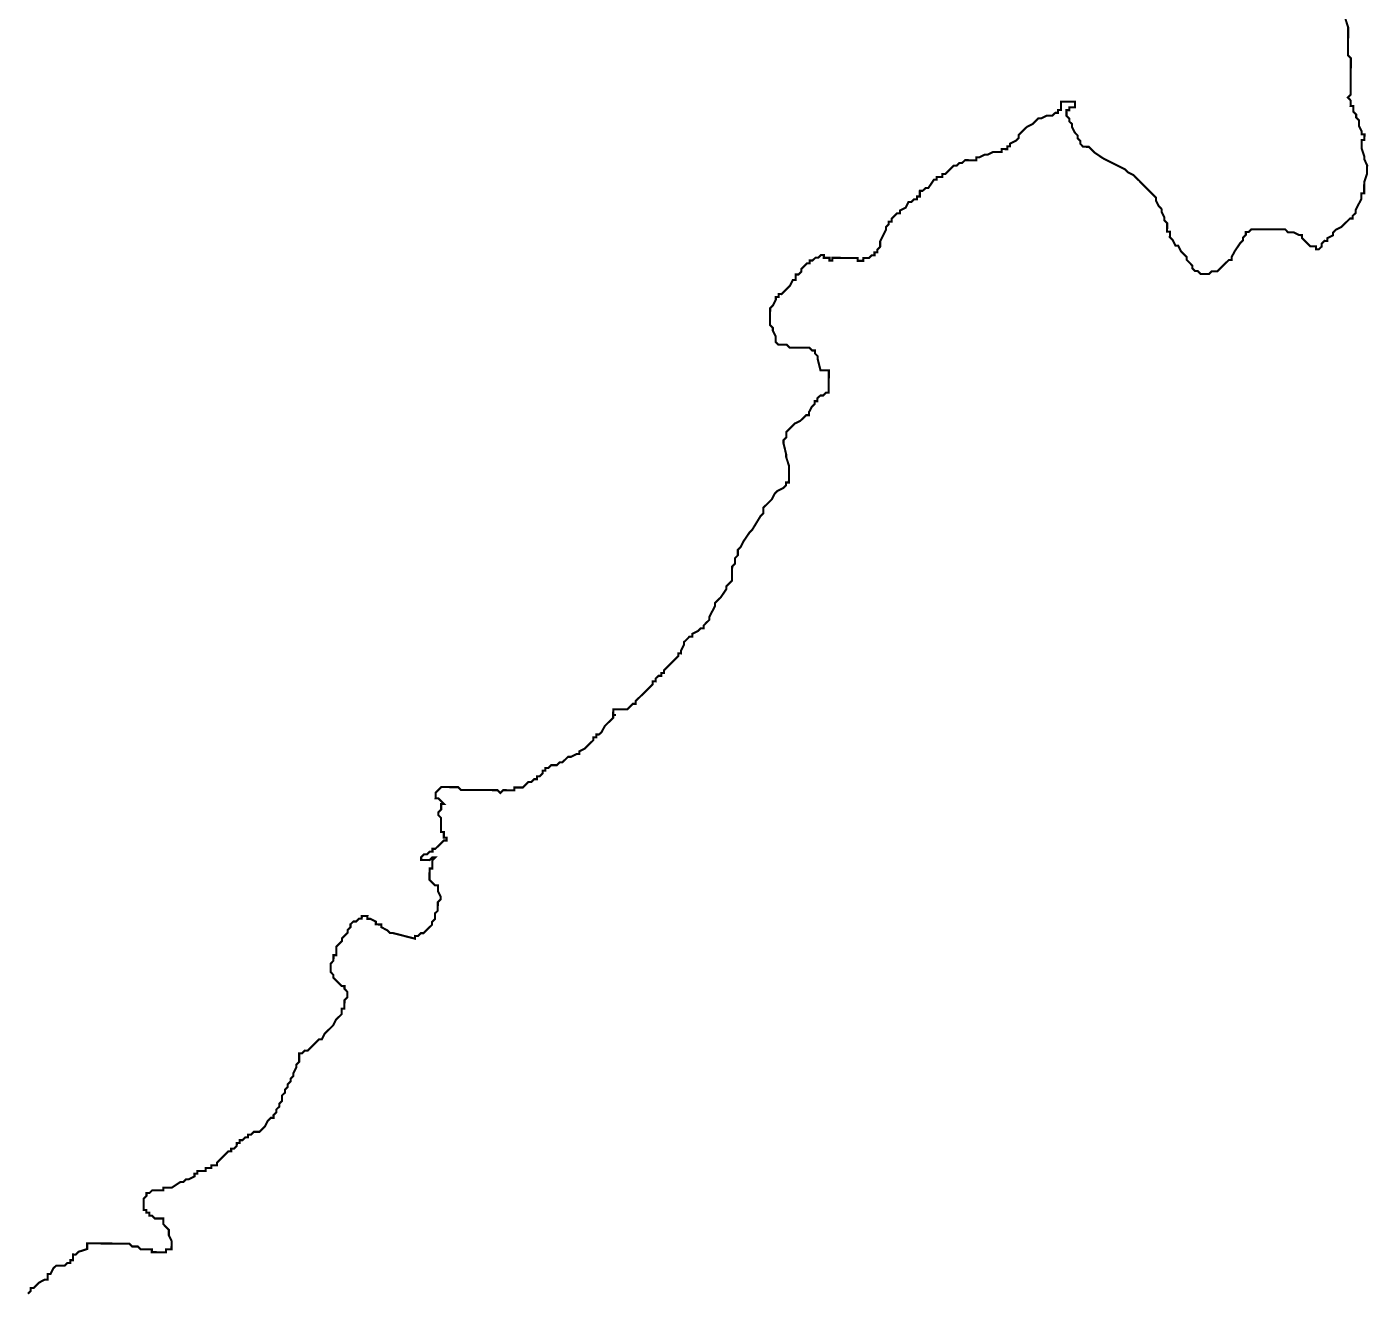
# Model space of a CAD drawing. Header units: metres. Extents: x 319816 to 366074, y 1739234 to 1838803.
# Drawn here: x 333822 to 335753, y 1791608 to 1793427 of the extents above; entities that cross this region are included whole.
import ezdxf

# ---------------------------------------------------------------- set-up
doc = ezdxf.new("R2010")
doc.units = ezdxf.units.M
doc.header["$MEASUREMENT"] = 0
doc.layers.add('HAZARDS LINE', color=1, linetype='Continuous')

msp = doc.modelspace()

# ---------------------------------------------------------------- linework, layer by layer
at = {"layer": 'HAZARDS LINE', "lineweight": 18, "const_width": 3}
msp.add_lwpolyline([(335720.2, 1793438.3), (335724.2, 1793426.2), (335724.2, 1793422.1), (335724.2, 1793418.1), (335724.2, 1793414), (335724.1, 1793410), (335724.1, 1793405.9), (335724.1, 1793401.9), (335724.1, 1793397.8), (335724, 1793393.8), (335724, 1793385.7), (335728, 1793381.6), (335728, 1793377.6), (335728, 1793373.5), (335728, 1793369.5), (335727.9, 1793365.4), (335727.9, 1793361.4), (335727.9, 1793357.3), (335727.9, 1793353.3), (335727.8, 1793349.2), (335727.9, 1793353.3), (335727.8, 1793349.2), (335727.8, 1793345.2), (335727.8, 1793341.1), (335727.8, 1793337.1), (335727.8, 1793333), (335727.7, 1793329), (335723.7, 1793325), (335727.7, 1793320.9), (335727.7, 1793316.8), (335727.6, 1793312.8), (335731.7, 1793312.8), (335731.7, 1793308.7), (335731.6, 1793304.7), (335735.7, 1793300.6), (335735.7, 1793296.5), (335739.7, 1793292.5), (335739.6, 1793284.4), (335743.6, 1793276.3), (335743.6, 1793272.2), (335747.7, 1793272.2), (335747.6, 1793268.1), (335747.6, 1793264.1), (335743.6, 1793264.1), (335743.5, 1793260.1), (335743.5, 1793256), (335743.5, 1793252), (335747.5, 1793239.8), (335747.5, 1793235.8), (335751.5, 1793227.6), (335751.4, 1793223.6), (335751.4, 1793219.5), (335751.4, 1793215.5), (335747.3, 1793203.4), (335747.2, 1793195.3), (335747.2, 1793187.2), (335743.1, 1793187.2), (335743.1, 1793183.2), (335743.1, 1793179.1), (335739, 1793171), (335734.9, 1793163), (335734.9, 1793158.9), (335730.8, 1793154.9), (335730.8, 1793150.8), (335726.8, 1793150.9), (335722.7, 1793146.8), (335718.6, 1793142.8), (335714.5, 1793138.8), (335706.4, 1793134.8), (335702.4, 1793130.7), (335702.3, 1793126.7), (335694.2, 1793122.7), (335694.2, 1793118.6), (335690.1, 1793118.7), (335686.1, 1793114.6), (335686.1, 1793110.6), (335682, 1793106.6), (335677.9, 1793106.6), (335678, 1793110.6), (335673.9, 1793110.7), (335669.9, 1793110.7), (335661.8, 1793118.8), (335657.8, 1793122.9), (335657.8, 1793126.9), (335653.8, 1793127), (335645.7, 1793131.1), (335637.6, 1793131.1), (335633.6, 1793135.2), (335629.5, 1793135.2), (335625.5, 1793135.2), (335617.4, 1793135.3), (335609.3, 1793135.3), (335601.2, 1793135.4), (335597.1, 1793135.4), (335589, 1793135.4), (335585, 1793135.4), (335580.9, 1793131.4), (335576.9, 1793131.4), (335576.9, 1793127.4), (335572.8, 1793123.4), (335572.8, 1793119.3), (335568.7, 1793115.3), (335560.5, 1793103.2), (335556.4, 1793095.1), (335556.4, 1793091.1), (335552.4, 1793091.1), (335548.3, 1793087.1), (335544.2, 1793083), (335540.2, 1793079), (335536.1, 1793075), (335532, 1793075), (335528, 1793075), (335523.9, 1793071), (335519.9, 1793071), (335515.8, 1793071.1), (335511.8, 1793071.1), (335507.8, 1793075.1), (335503.7, 1793075.2), (335499.7, 1793079.2), (335499.7, 1793083.3), (335495.7, 1793087.4), (335491.7, 1793091.4), (335491.7, 1793095.5), (335483.6, 1793103.6), (335479.6, 1793111.7), (335475.6, 1793111.8), (335471.6, 1793119.9), (335467.5, 1793124), (335467.6, 1793128), (335467.6, 1793132), (335463.5, 1793132.1), (335463.6, 1793136.1), (335463.6, 1793140.2), (335463.6, 1793144.2), (335459.6, 1793148.3), (335459.6, 1793152.3), (335455.6, 1793160.5), (335455.6, 1793164.5), (335451.6, 1793168.6), (335447.6, 1793176.7), (335447.6, 1793180.7), (335443.6, 1793184.8), (335435.5, 1793193), (335427.5, 1793201.1), (335423.5, 1793205.2), (335419.4, 1793209.2), (335415.4, 1793213.3), (335407.3, 1793217.4), (335403.3, 1793221.5), (335395.2, 1793225.6), (335371, 1793237.8), (335358.9, 1793246), (335354.9, 1793250.1), (335350.9, 1793254.1), (335342.8, 1793254.2), (335338.8, 1793258.3), (335338.8, 1793262.3), (335334.8, 1793266.4), (335334.8, 1793270.4), (335330.8, 1793274.5), (335326.7, 1793282.6), (335326.8, 1793286.7), (335322.7, 1793290.7), (335322.8, 1793294.8), (335318.7, 1793298.9), (335318.8, 1793302.9), (335318.8, 1793307), (335322.8, 1793306.9), (335322.9, 1793311), (335326.9, 1793311), (335331, 1793310.9), (335331, 1793315), (335331, 1793319), (335327, 1793319.1), (335322.9, 1793319.1), (335318.9, 1793319.1), (335314.8, 1793319.1), (335310.8, 1793319.1), (335310.7, 1793315.1), (335310.7, 1793311), (335310.7, 1793307), (335306.6, 1793307), (335306.6, 1793303), (335302.6, 1793303), (335298.5, 1793299), (335294.5, 1793299), (335290.4, 1793299), (335282.3, 1793295), (335278.2, 1793295), (335274.2, 1793291), (335270.1, 1793287), (335262, 1793283), (335257.9, 1793279), (335253.8, 1793274.9), (335249.8, 1793270.9), (335249.8, 1793266.9), (335245.7, 1793262.8), (335237.6, 1793258.8), (335237.5, 1793254.8), (335233.5, 1793254.8), (335233.5, 1793250.7), (335229.4, 1793250.8), (335225.4, 1793250.8), (335225.4, 1793246.7), (335221.3, 1793246.8), (335217.3, 1793246.8), (335213.2, 1793246.8), (335205.1, 1793242.8), (335201, 1793242.8), (335192.9, 1793238.8), (335188.9, 1793238.8), (335188.9, 1793234.8), (335180.8, 1793234.8), (335172.7, 1793234.9), (335168.6, 1793230.9), (335164.6, 1793230.9), (335160.5, 1793226.9), (335156.4, 1793226.9), (335152.4, 1793222.9), (335144.2, 1793214.8), (335140.2, 1793214.8), (335140.2, 1793210.8), (335136.1, 1793210.8), (335132.1, 1793210.8), (335132, 1793206.8), (335128, 1793206.8), (335119.8, 1793194.7), (335115.8, 1793194.7), (335111.7, 1793190.7), (335107.7, 1793190.7), (335107.6, 1793186.7), (335107.6, 1793182.6), (335103.6, 1793182.6), (335103.5, 1793178.6), (335099.5, 1793178.6), (335095.4, 1793174.6), (335091.4, 1793174.6), (335087.3, 1793166.5), (335079.2, 1793162.5), (335079.1, 1793158.5), (335075.1, 1793158.5), (335071, 1793154.5), (335067, 1793150.5), (335066.9, 1793146.4), (335062.9, 1793146.4), (335062.9, 1793142.4), (335058.8, 1793138.4), (335058.8, 1793134.3), (335054.7, 1793126.2), (335050.6, 1793118.2), (335050.6, 1793114.1), (335050.5, 1793110.1), (335046.5, 1793106), (335046.5, 1793102), (335042.4, 1793102), (335042.4, 1793098), (335038.3, 1793098), (335034.3, 1793094), (335030.2, 1793094), (335026.2, 1793094), (335026.1, 1793090), (335022.1, 1793090), (335018.1, 1793090), (335018.1, 1793094.1), (335014, 1793094.1), (335010, 1793094.1), (335005.9, 1793094.1), (335001.9, 1793094.1), (334993.8, 1793094.2), (334985.7, 1793094.2), (334981.6, 1793094.3), (334981.6, 1793090.2), (334977.6, 1793090.2), (334977.6, 1793094.3), (334973.5, 1793094.3), (334969.5, 1793094.3), (334969.5, 1793098.4), (334965.5, 1793098.4), (334961.4, 1793094.4), (334957.4, 1793094.4), (334953.3, 1793090.4), (334949.2, 1793090.4), (334949.2, 1793086.3), (334945.2, 1793086.4), (334941.1, 1793082.3), (334937, 1793078.3), (334937, 1793074.3), (334932.9, 1793070.2), (334928.9, 1793070.3), (334928.9, 1793066.2), (334928.8, 1793062.2), (334924.8, 1793062.2), (334920.7, 1793054.1), (334916.6, 1793050.1), (334912.6, 1793046.1), (334908.5, 1793042), (334904.4, 1793042.1), (334904.4, 1793038), (334900.4, 1793038), (334900.4, 1793034), (334896.3, 1793025.9), (334892.2, 1793021.9), (334892.2, 1793017.8), (334892.1, 1793013.8), (334892.1, 1793009.7), (334892.1, 1793005.7), (334892.1, 1793001.6), (334892.1, 1792997.6), (334896.1, 1792993.5), (334896.1, 1792989.5), (334900.1, 1792981.3), (334900, 1792973.3), (334904, 1792969.2), (334908.1, 1792969.2), (334912.1, 1792969.1), (334916.2, 1792969.1), (334920.2, 1792965), (334924.3, 1792965), (334928.3, 1792965), (334932.4, 1792965), (334936.4, 1792965), (334940.5, 1792964.9), (334944.5, 1792964.9), (334948.5, 1792964.9), (334952.6, 1792960.8), (334956.6, 1792960.8), (334956.6, 1792956.7), (334960.6, 1792952.7), (334960.6, 1792948.6), (334964.6, 1792932.4), (334968.6, 1792932.4), (334972.7, 1792932.4), (334976.7, 1792932.3), (334976.7, 1792928.3), (334976.7, 1792924.2), (334976.6, 1792920.2), (334976.6, 1792912.1), (334976.6, 1792908.1), (334976.5, 1792904), (334976.5, 1792900), (334972.5, 1792900), (334968.4, 1792896), (334964.4, 1792896), (334960.3, 1792892), (334960.3, 1792887.9), (334956.2, 1792887.9), (334956.2, 1792883.9), (334952.1, 1792879.8), (334948, 1792871.8), (334948, 1792867.7), (334944, 1792867.7), (334939.9, 1792863.7), (334935.8, 1792859.7), (334927.7, 1792855.7), (334923.6, 1792851.7), (334919.6, 1792847.6), (334915.5, 1792843.6), (334915.5, 1792839.6), (334915.4, 1792835.5), (334911.4, 1792831.5), (334911.4, 1792827.4), (334915.3, 1792811.2), (334915.3, 1792807.2), (334919.3, 1792795), (334919.2, 1792791), (334919.2, 1792782.9), (334919.2, 1792778.8), (334919.2, 1792774.8), (334919.1, 1792770.7), (334915.1, 1792770.7), (334915.1, 1792766.7), (334911, 1792762.7), (334902.9, 1792758.7), (334898.8, 1792754.6), (334894.7, 1792746.6), (334886.6, 1792738.5), (334882.5, 1792734.5), (334882.5, 1792726.4), (334878.4, 1792722.4), (334866.1, 1792702.2), (334862.1, 1792698.2), (334853.9, 1792686.1), (334849.8, 1792678), (334845.7, 1792674), (334845.7, 1792665.9), (334841.6, 1792661.8), (334841.6, 1792653.8), (334837.5, 1792649.7), (334837.4, 1792637.6), (334837.4, 1792633.5), (334837.4, 1792629.5), (334833.3, 1792625.5), (334829.3, 1792621.4), (334829.2, 1792617.4), (334821.1, 1792605.3), (334812.9, 1792597.2), (334812.9, 1792593.2), (334808.8, 1792585.1), (334804.7, 1792577), (334804.7, 1792573), (334800.6, 1792569), (334796.6, 1792564.9), (334796.5, 1792560.9), (334792.5, 1792560.9), (334788.4, 1792556.9), (334780.3, 1792552.9), (334780.3, 1792548.8), (334776.2, 1792548.9), (334772.2, 1792544.8), (334768.1, 1792540.8), (334768.1, 1792536.8), (334764, 1792528.7), (334764, 1792524.6), (334759.9, 1792524.7), (334759.9, 1792520.6), (334755.8, 1792516.6), (334747.7, 1792508.5), (334743.6, 1792504.5), (334739.5, 1792500.5), (334739.5, 1792496.4), (334735.5, 1792496.4), (334735.4, 1792492.4), (334731.4, 1792492.4), (334727.3, 1792488.4), (334727.3, 1792484.3), (334723.3, 1792484.4), (334723.2, 1792480.3), (334719.2, 1792476.3), (334715.1, 1792472.3), (334711, 1792468.2), (334707, 1792464.2), (334702.9, 1792460.2), (334698.8, 1792456.2), (334698.8, 1792452.1), (334694.7, 1792452.1), (334690.7, 1792448.1), (334686.6, 1792444.1), (334682.6, 1792444.1), (334678.5, 1792444.1), (334670.4, 1792444.2), (334666.4, 1792444.2), (334666.3, 1792440.2), (334666.3, 1792436.1), (334670.4, 1792436.1), (334666.3, 1792436.1), (334666.3, 1792432.1), (334662.2, 1792428), (334654.1, 1792420), (334650, 1792411.9), (334645.9, 1792407.9), (334641.9, 1792407.9), (334641.9, 1792403.9), (334637.8, 1792403.9), (334637.8, 1792399.8), (334633.7, 1792395.8), (334629.6, 1792391.8), (334625.6, 1792387.7), (334617.5, 1792383.7), (334617.4, 1792379.7), (334613.4, 1792379.7), (334605.3, 1792375.7), (334601.2, 1792375.7), (334597.2, 1792371.7), (334593.1, 1792367.7), (334589, 1792367.7), (334585, 1792363.7), (334580.9, 1792363.7), (334576.9, 1792363.7), (334572.8, 1792359.7), (334568.8, 1792359.7), (334568.7, 1792355.7), (334564.7, 1792355.7), (334564.7, 1792351.7), (334560.6, 1792347.6), (334556.5, 1792347.6), (334556.5, 1792343.6), (334552.5, 1792343.6), (334548.4, 1792339.6), (334544.4, 1792339.6), (334540.3, 1792335.6), (334536.2, 1792331.6), (334532.2, 1792331.6), (334528.1, 1792331.6), (334524.1, 1792331.6), (334524, 1792327.6), (334520, 1792327.6), (334516, 1792327.6), (334511.9, 1792327.7), (334507.9, 1792327.7), (334503.8, 1792323.6), (334499.8, 1792327.7), (334495.7, 1792327.7), (334491.7, 1792327.8), (334487.6, 1792327.8), (334483.6, 1792327.8), (334479.5, 1792327.8), (334475.5, 1792327.9), (334471.4, 1792327.9), (334467.4, 1792327.9), (334463.3, 1792327.9), (334459.3, 1792327.9), (334455.2, 1792328), (334451.2, 1792328), (334447.1, 1792328), (334443.1, 1792332.1), (334439.1, 1792332.1), (334435, 1792332.1), (334431, 1792332.1), (334426.9, 1792332.2), (334422.9, 1792332.2), (334418.8, 1792332.2), (334414.8, 1792328.2), (334410.7, 1792324.2), (334410.7, 1792320.1), (334410.6, 1792316.1), (334414.7, 1792316), (334418.7, 1792312), (334422.7, 1792307.9), (334418.7, 1792307.9), (334418.7, 1792303.9), (334418.7, 1792299.8), (334414.6, 1792295.8), (334414.6, 1792291.8), (334418.6, 1792287.7), (334418.5, 1792279.6), (334418.5, 1792275.5), (334418.5, 1792271.5), (334418.5, 1792267.4), (334422.5, 1792267.4), (334422.5, 1792263.4), (334422.5, 1792259.3), (334426.5, 1792259.3), (334426.5, 1792255.3), (334422.5, 1792255.3), (334418.4, 1792251.2), (334414.3, 1792247.2), (334410.2, 1792243.2), (334406.2, 1792243.2), (334406.2, 1792239.2), (334402.1, 1792239.2), (334398.1, 1792235.2), (334394, 1792235.2), (334389.9, 1792231.2), (334389.9, 1792227.1), (334394, 1792227.1), (334402.1, 1792227), (334406.1, 1792231.1), (334410.2, 1792231.1), (334406.1, 1792227), (334406.1, 1792223), (334406.1, 1792218.9), (334406, 1792214.9), (334402, 1792214.9), (334402, 1792210.9), (334401.9, 1792206.8), (334401.9, 1792202.8), (334401.9, 1792198.7), (334405.9, 1792194.6), (334410, 1792190.6), (334414, 1792190.5), (334414, 1792186.5), (334414, 1792182.5), (334418, 1792174.3), (334417.9, 1792170.3), (334413.9, 1792166.3), (334413.8, 1792158.2), (334413.8, 1792154.1), (334409.7, 1792150.1), (334409.7, 1792142), (334405.6, 1792138), (334405.6, 1792133.9), (334401.5, 1792129.9), (334397.5, 1792125.9), (334393.4, 1792121.8), (334389.3, 1792121.9), (334385.3, 1792117.8), (334381.2, 1792117.9), (334381.2, 1792113.8), (334348.9, 1792122.1), (334344.8, 1792122.1), (334340.8, 1792126.2), (334332.7, 1792130.3), (334332.7, 1792134.3), (334324.6, 1792134.4), (334324.7, 1792138.4), (334316.6, 1792142.5), (334312.5, 1792142.5), (334312.6, 1792146.6), (334308.5, 1792146.6), (334304.5, 1792146.6), (334304.4, 1792142.6), (334300.4, 1792142.6), (334296.3, 1792138.6), (334292.3, 1792138.6), (334288.2, 1792134.6), (334288.2, 1792130.5), (334284.1, 1792126.5), (334284.1, 1792122.4), (334280, 1792118.4), (334276, 1792114.4), (334275.9, 1792110.3), (334271.9, 1792106.3), (334267.8, 1792102.3), (334267.8, 1792098.2), (334267.7, 1792094.2), (334267.7, 1792090.1), (334263.7, 1792090.2), (334263.7, 1792086.1), (334263.6, 1792082.1), (334259.6, 1792078), (334259.5, 1792074), (334259.5, 1792069.9), (334259.5, 1792065.9), (334263.5, 1792061.8), (334263.5, 1792057.8), (334267.5, 1792053.7), (334271.5, 1792049.6), (334275.6, 1792045.6), (334279.6, 1792045.5), (334279.6, 1792041.5), (334283.6, 1792037.4), (334283.6, 1792033.4), (334283.6, 1792029.3), (334279.5, 1792025.3), (334279.5, 1792021.3), (334279.4, 1792013.2), (334275.4, 1792013.2), (334275.4, 1792009.1), (334275.4, 1792005.1), (334267.2, 1791997), (334263.1, 1791989), (334255, 1791980.9), (334250.9, 1791976.9), (334246.8, 1791968.8), (334242.8, 1791968.8), (334234.6, 1791960.8), (334230.6, 1791956.8), (334226.5, 1791952.7), (334222.4, 1791952.8), (334218.4, 1791948.7), (334214.3, 1791948.7), (334214.3, 1791944.7), (334214.3, 1791940.7), (334214.3, 1791936.6), (334210.2, 1791932.6), (334210.2, 1791928.5), (334206.1, 1791920.5), (334206, 1791916.4), (334202, 1791912.4), (334202, 1791908.3), (334197.9, 1791904.3), (334197.9, 1791900.3), (334193.8, 1791896.2), (334193.8, 1791892.2), (334189.7, 1791888.2), (334189.7, 1791884.1), (334189.7, 1791880.1), (334185.6, 1791876), (334185.6, 1791872), (334181.5, 1791868), (334181.5, 1791863.9), (334177.4, 1791859.9), (334177.4, 1791855.8), (334173.3, 1791855.9), (334169.3, 1791851.8), (334165.2, 1791843.8), (334161.1, 1791839.7), (334157, 1791835.7), (334153, 1791835.7), (334148.9, 1791835.8), (334144.9, 1791831.7), (334140.8, 1791831.7), (334140.8, 1791827.7), (334136.7, 1791827.7), (334132.7, 1791823.7), (334128.6, 1791823.7), (334128.6, 1791819.7), (334124.6, 1791819.7), (334124.5, 1791815.6), (334120.5, 1791811.6), (334116.4, 1791811.6), (334116.4, 1791807.6), (334112.3, 1791807.6), (334108.3, 1791803.6), (334104.2, 1791799.6), (334100.1, 1791795.5), (334096.1, 1791791.5), (334096, 1791787.5), (334092, 1791787.5), (334087.9, 1791787.5), (334087.9, 1791783.5), (334079.8, 1791783.5), (334079.8, 1791779.5), (334075.8, 1791779.5), (334071.7, 1791779.5), (334067.7, 1791779.5), (334067.6, 1791775.5), (334063.6, 1791775.5), (334063.6, 1791771.5), (334055.5, 1791767.4), (334051.4, 1791767.5), (334047.3, 1791763.4), (334043.3, 1791763.5), (334031.1, 1791755.4), (334027.1, 1791755.5), (334023, 1791755.5), (334019, 1791755.5), (334018.9, 1791751.5), (334014.9, 1791751.5), (334006.8, 1791751.5), (334002.7, 1791751.5), (333998.7, 1791747.5), (333994.6, 1791747.5), (333994.6, 1791743.5), (333990.5, 1791739.5), (333990.5, 1791735.4), (333990.5, 1791731.4), (333990.5, 1791727.3), (333990.4, 1791723.3), (333994.5, 1791723.3), (333994.5, 1791719.2), (333998.5, 1791719.2), (333998.5, 1791715.1), (334002.5, 1791715.1), (334006.6, 1791711), (334010.6, 1791711), (334014.7, 1791711), (334018.7, 1791711), (334018.7, 1791702.9), (334022.7, 1791698.8), (334026.7, 1791694.7), (334026.7, 1791690.7), (334026.7, 1791686.6), (334030.7, 1791678.5), (334030.7, 1791674.5), (334030.6, 1791670.4), (334030.6, 1791666.4), (334026.6, 1791666.4), (334022.5, 1791666.4), (334022.5, 1791662.4), (334018.4, 1791662.4), (334014.4, 1791662.4), (334010.3, 1791662.4), (334006.3, 1791662.5), (334002.3, 1791662.5), (334002.3, 1791666.5), (333994.2, 1791666.6), (333990.1, 1791666.6), (333986.1, 1791666.6), (333982.1, 1791670.7), (333978, 1791670.7), (333974, 1791670.7), (333969.9, 1791674.8), (333965.9, 1791674.8), (333961.8, 1791674.9), (333957.8, 1791674.9), (333953.7, 1791674.9), (333945.7, 1791674.9), (333941.6, 1791675), (333937.6, 1791675), (333929.5, 1791675), (333925.4, 1791675.1), (333921.4, 1791675.1), (333917.3, 1791675.1), (333913.3, 1791675.1), (333909.2, 1791675.1), (333909.2, 1791671.1), (333909.2, 1791667), (333897, 1791663.1), (333892.9, 1791659), (333888.9, 1791659.1), (333888.9, 1791655), (333888.9, 1791651), (333884.8, 1791651), (333884.8, 1791646.9), (333880.7, 1791647), (333876.7, 1791642.9), (333872.6, 1791643), (333868.6, 1791643), (333864.5, 1791643), (333860.4, 1791639), (333856.4, 1791630.9), (333852.3, 1791630.9), (333852.3, 1791626.9), (333852.3, 1791622.8), (333848.2, 1791622.9), (333840.1, 1791618.8), (333836, 1791614.8), (333832, 1791610.8), (333827.9, 1791610.8), (333827.9, 1791606.8), (333823.8, 1791602.7)], dxfattribs=at)

doc.saveas('drawing.dxf')
